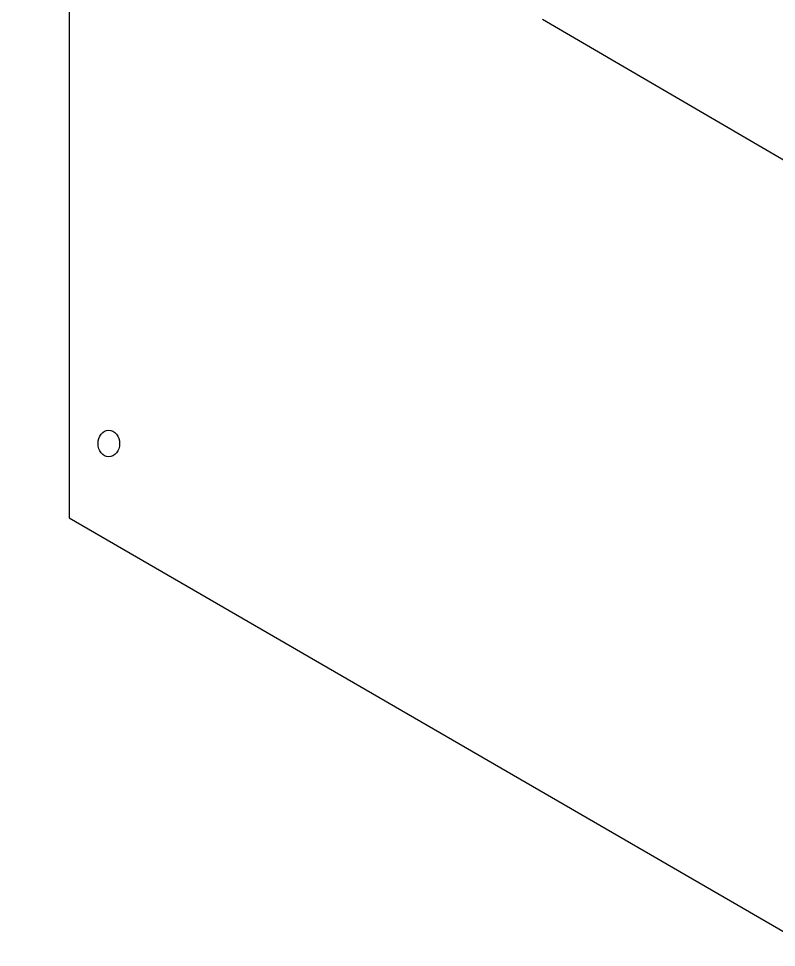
# Model space of a CAD drawing. Extents: x -1337 to 5791, y -3809 to 1769.
# Drawn here: x 4232.2 to 4323.3, y -2948.6 to -2837 of the extents above; entities that cross this region are included whole.
import ezdxf

# ---------------------------------------------------------------- set-up
doc = ezdxf.new("R2010")
doc.units = 0
doc.header["$MEASUREMENT"] = 0
doc.layers.add('G-ANNO-TTLB', color=7, linetype='Continuous', lineweight=0)
doc.layers.add('WALL SCRATCH', color=7, linetype='Continuous', lineweight=0)

msp = doc.modelspace()

# ---------------------------------------------------------------- hatches: boundary and pattern name
at = {"layer": 'G-ANNO-TTLB', "true_color": 0xff00ff, "transparency": 33554687}
h = msp.add_hatch(color=6, dxfattribs=at)
edge = h.paths.add_edge_path()
edge.add_spline(control_points=[(5472, -3692.6), (5472, -3692.6), (2542.48, -3692.6), (2542.48, -3692.6), (2542.48, -3692.6), (2542.48, -1235.6), (2542.48, -1235.6), (2542.48, -1235.6), (5472, -1235.6), (5472, -1235.6), (5472, -1235.6), (5472, -3692.6), (5472, -3692.6)], knot_values=[0, 0, 0, 0, 1, 1, 1, 2, 2, 2, 3, 3, 3, 4, 4, 4, 4], degree=3, periodic=0)
edge = h.paths.add_edge_path()
edge.add_spline(control_points=[(2551.48, -1244.6), (2551.48, -1244.6), (2551.48, -3683.6), (2551.48, -3683.6), (2551.48, -3683.6), (5463, -3683.6), (5463, -3683.6), (5463, -3683.6), (5463, -1244.6), (5463, -1244.6), (5463, -1244.6), (2551.48, -1244.6), (2551.48, -1244.6)], knot_values=[0, 0, 0, 0, 1, 1, 1, 2, 2, 2, 3, 3, 3, 4, 4, 4, 4], degree=3, periodic=0)
edge.add_line((2551.48, -1244.6), (2551.48, -1244.6))

# ---------------------------------------------------------------- linework, layer by layer
at = {"layer": 'G-ANNO-TTLB'}
for points in [[(5472, -3692.6), (5472, -3692.6), (2542.48, -3692.6), (2542.48, -3692.6), (2542.48, -3692.6), (2542.48, -1235.6), (2542.48, -1235.6), (2542.48, -1235.6), (5472, -1235.6), (5472, -1235.6), (5472, -1235.6), (5472, -3692.6), (5472, -3692.6)], [(2551.48, -1244.6), (2551.48, -1244.6), (2551.48, -3683.6), (2551.48, -3683.6), (2551.48, -3683.6), (5463, -3683.6), (5463, -3683.6), (5463, -3683.6), (5463, -1244.6), (5463, -1244.6), (5463, -1244.6), (2551.48, -1244.6), (2551.48, -1244.6)]]:
    msp.add_open_spline(points, degree=3, knots=[0, 0, 0, 0, 1, 1, 1, 2, 2, 2, 3, 3, 3, 4, 4, 4, 4], dxfattribs=at)
at = {"layer": 'WALL SCRATCH', "color": 2, "lineweight": 25, "true_color": 0xffff00}
for p, q in [((4238.31, -2474.79), (4238.31, -2897.03)), ((4238.31, -2897.03), (4507.1, -3052.64))]:
    msp.add_line(p, q, dxfattribs=at)
at = {"layer": 'WALL SCRATCH', "color": 18, "lineweight": 25, "true_color": 0x000000}
msp.add_line((4295.21, -2837.11), (4464.49, -2935.86), dxfattribs=at)
at = {"layer": 'WALL SCRATCH', "color": 252, "lineweight": 25, "true_color": 0x848484}
msp.add_ellipse((4243.07, -2888.09), major_axis=(0, 1.59), ratio=0.812499, dxfattribs=at)

doc.saveas('drawing.dxf')
